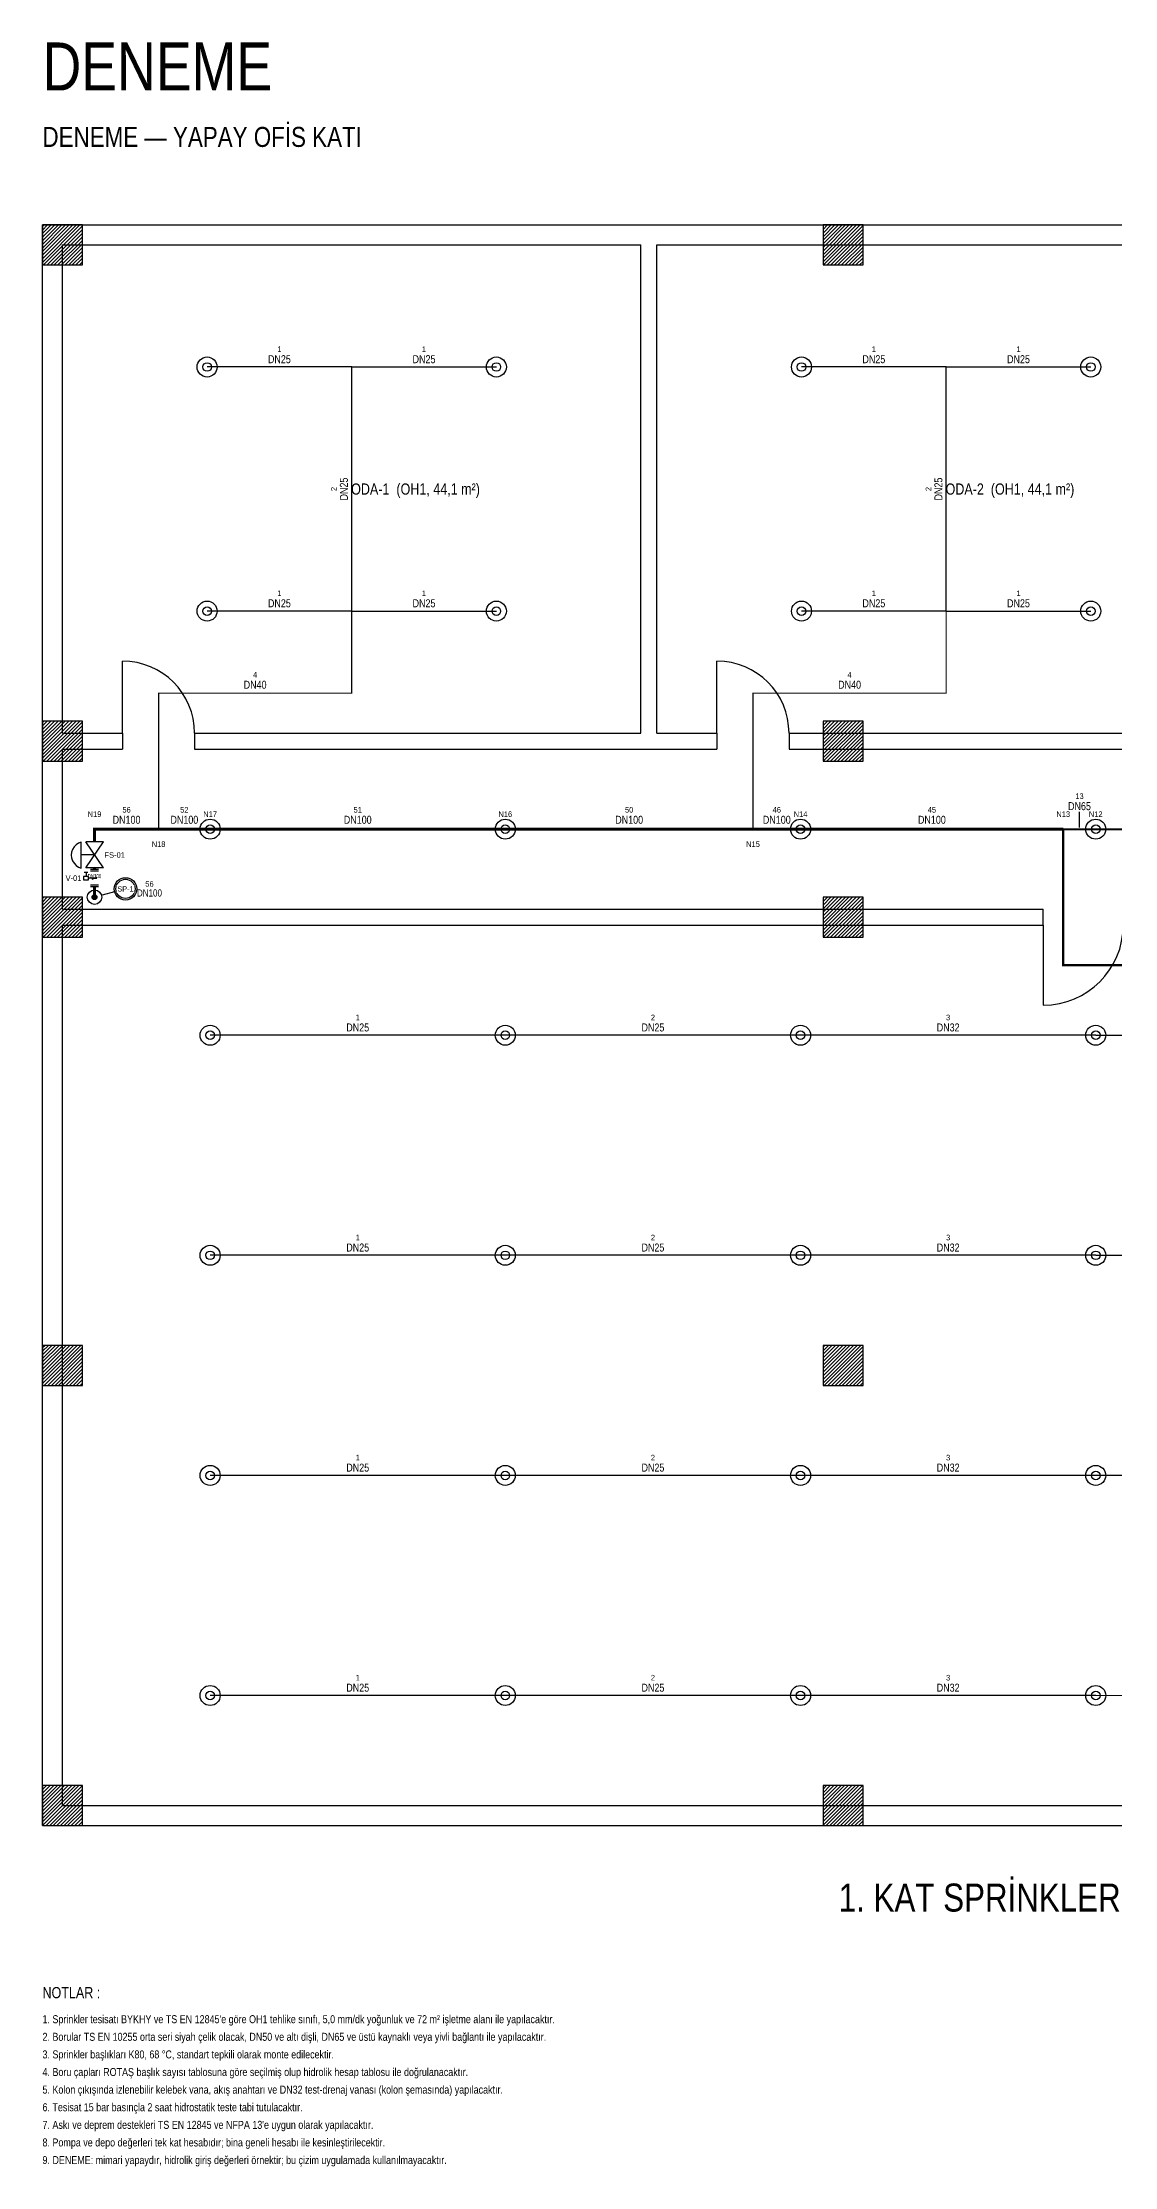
# Model space of a CAD drawing. Header units: centimetres. Extents: x 0 to 5680, y -426 to 2228.
# Drawn here: x 0 to 1339, y -426 to 2228 of the extents above; entities that cross this region are included whole.
import ezdxf
from ezdxf.enums import TextEntityAlignment as Align

# ---------------------------------------------------------------- set-up
doc = ezdxf.new("R2010")
doc.units = ezdxf.units.CM
for name, color, linetype in [('MTY-VANA', 1, 'Continuous'), ('ROTAS-MIMARI-DUVAR', 8, 'Continuous'), ('ROTAS-MIMARI-KAPI', 8, 'Continuous'), ('ROTAS-MIMARI-KOLON', 8, 'Continuous'), ('ROTAS-MIMARI-KOLON-TARAMA', 9, 'Continuous'), ('ROTAS-MIMARI-MAHAL', 7, 'Continuous'), ('ROTAS-YANGIN-BASLIK', 7, 'Continuous'), ('ROTAS-YANGIN-DUGUM', 3, 'Continuous'), ('ROTAS-YANGIN-KOLON', 6, 'Continuous'), ('ROTAS-YANGIN-NOT', 1, 'Continuous'), ('ROTAS-YANGIN-SPR-BORU', 140, 'Continuous'), ('ROTAS-YANGIN-SPR-CAP', 141, 'Continuous'), ('ROTAS-YANGIN-SPRINKLER', 15, 'Continuous'), ('ROTAS-YANGIN-VANA', 1, 'Continuous')]:
    doc.layers.add(name, color=color, linetype=linetype)
doc.styles.add('CAP', font='wturkce.SHX', dxfattribs={"width": 0.65})
doc.styles.add('ROTAS', font='arial.ttf')

# ---------------------------------------------------------------- blocks, each defined once
blk = doc.blocks.new('ROTAS-SPR-SARKIK')
for radius in [12.5, 5.37]:
    blk.add_circle((0, 0), radius)
blk = doc.blocks.new('MTY-IZLENEBILIR KELEBEK VANA')
at = {"layer": 'MTY-VANA', "linetype": 'Continuous'}
for p, q in [((-10.7, -5.1), (-10.7, 4.9)), ((-10.7, -5.1), (-10.7, 4.9)), ((-10.7, -5.1), (-10.7, 4.9)), ((-10.7, -5.1), (-10.7, 4.9)), ((-8.7, -5.1), (-8.7, 4.9)), ((-8.7, -5.1), (-8.7, 4.9)), ((-8.7, -5.1), (-8.7, 4.9)), ((-8.7, -5.1), (-8.7, 4.9)), ((0, 0), (0, 7.4)), ((0, 0), (0, 7.4)), ((0, 0), (0, 7.4)), ((0, 0), (0, 7.4)), ((8.7, -5.1), (8.7, 4.9)), ((8.7, -5.1), (8.7, 4.9)), ((8.7, -5.1), (8.7, 4.9)), ((8.7, -5.1), (8.7, 4.9)), ((10.7, -5.1), (10.7, 4.9)), ((10.7, -5.1), (10.7, 4.9)), ((10.7, -5.1), (10.7, 4.9)), ((10.7, -5.1), (10.7, 4.9))]:
    blk.add_line(p, q, dxfattribs=at)
at = {"layer": 'MTY-VANA'}
for p, q in [((-1.2, 3.1), (1.2, -3.1)), ((-1.2, 3.1), (1.2, -3.1)), ((-1.2, 3.1), (1.2, -3.1)), ((7, 10.6), (2.2, 10.6)), ((7, 10.6), (2.2, 10.6)), ((7, 10.6), (2.2, 10.6)), ((7, 10.6), (2.2, 10.6)), ((7, 8.2), (7, 13.1)), ((7, 8.2), (7, 13.1)), ((7, 8.2), (7, 13.1)), ((7, 8.2), (7, 13.1))]:
    blk.add_line(p, q, dxfattribs=at)
blk.add_lwpolyline([(-2.2, 13.9), (-2.2, 7.4), (2.2, 7.4), (2.2, 13.9)], close=True, dxfattribs=at)
blk.add_lwpolyline([(-2.2, 13.9), (-2.2, 7.4), (2.2, 7.4), (2.2, 13.9)], close=True, dxfattribs=at)
blk.add_lwpolyline([(-2.2, 13.9), (-2.2, 7.4), (2.2, 7.4), (2.2, 13.9)], close=True, dxfattribs=at)
blk.add_lwpolyline([(-2.2, 13.9), (-2.2, 7.4), (2.2, 7.4), (2.2, 13.9)], close=True, dxfattribs=at)
at = {"layer": 'MTY-VANA', "linetype": 'Continuous'}
blk.add_trace([(-1.2, 3.1), (1.2, 3.1), (-1.2, -3.1), (1.2, -3.1)], dxfattribs=at)
blk.add_trace([(-1.2, 3.1), (1.2, 3.1), (-1.2, -3.1), (1.2, -3.1)], dxfattribs=at)
blk.add_trace([(-1.2, 3.1), (1.2, 3.1), (-1.2, -3.1), (1.2, -3.1)], dxfattribs=at)
blk.add_trace([(-1.2, 3.1), (1.2, 3.1), (-1.2, -3.1), (1.2, -3.1)], dxfattribs=at)
at = {"layer": 'MTY-VANA', "style": 'CAP', "width": 0.65}
blk.add_attdef('CAP', text='', height=5, rotation=270, dxfattribs=at).set_placement((0, 0), align=Align.CENTER)
blk = doc.blocks.new('ROTAS-AKIS-ANAHTARI')
for p, q in [((-16.3, 16.7), (16.2, 16.7)), ((-16.2, -11), (-16.2, 11)), ((-16.2, 11), (16.3, -11)), ((-16.2, -11), (16.3, 11)), ((0.1, 0), (0.1, 16.7)), ((16.3, -11), (16.3, 11))]:
    blk.add_line(p, q)
blk.add_lwpolyline([(16.2, 16.7), (14.8, 20.1), (12.8, 23.1), (10.1, 25.6), (7, 27.5), (3.5, 28.6), (-0.1, 29), (-3.7, 28.6), (-7.2, 27.5), (-10.3, 25.6), (-12.9, 23.1), (-15, 20.1), (-16.3, 16.7)])
blk = doc.blocks.new('ROTAS-SPR-KOLON')
blk.add_hatch(color=7).paths.add_polyline_path([(3, 0), (2.8, 1.1), (2.1, 2.1), (1.1, 2.8), (0, 3), (-1.1, 2.8), (-2.1, 2.1), (-2.8, 1.1), (-3, 0), (-2.8, -1.1), (-2.1, -2.1), (-1.1, -2.8), (0, -3), (1.1, -2.8), (2.1, -2.1), (2.8, -1.1)])
for radius in [9, 3]:
    blk.add_circle((0, 0), radius)

msp = doc.modelspace()

# ---------------------------------------------------------------- hatches: boundary and pattern name
at = {"layer": 'ROTAS-MIMARI-KOLON-TARAMA'}
h = msp.add_hatch(dxfattribs=at)
h.set_pattern_fill('ANSI31')
h.paths.add_polyline_path([(0, 1950), (50, 1950), (50, 2000), (0, 2000)])
h = msp.add_hatch(dxfattribs=at)
h.set_pattern_fill('ANSI31')
h.paths.add_polyline_path([(975, 1950), (1025, 1950), (1025, 2000), (975, 2000)])
h = msp.add_hatch(dxfattribs=at)
h.set_pattern_fill('ANSI31')
h.paths.add_polyline_path([(0, 1330), (50, 1330), (50, 1380), (0, 1380)])
h = msp.add_hatch(dxfattribs=at)
h.set_pattern_fill('ANSI31')
h.paths.add_polyline_path([(975, 1330), (1025, 1330), (1025, 1380), (975, 1380)])
h = msp.add_hatch(dxfattribs=at)
h.set_pattern_fill('ANSI31')
h.paths.add_polyline_path([(0, 1110), (50, 1110), (50, 1160), (0, 1160)])
h = msp.add_hatch(dxfattribs=at)
h.set_pattern_fill('ANSI31')
h.paths.add_polyline_path([(975, 1110), (1025, 1110), (1025, 1160), (975, 1160)])
h = msp.add_hatch(dxfattribs=at)
h.set_pattern_fill('ANSI31')
h.paths.add_polyline_path([(0, 550), (50, 550), (50, 600), (0, 600)])
h = msp.add_hatch(dxfattribs=at)
h.set_pattern_fill('ANSI31')
h.paths.add_polyline_path([(975, 550), (1025, 550), (1025, 600), (975, 600)])
h = msp.add_hatch(dxfattribs=at)
h.set_pattern_fill('ANSI31')
h.paths.add_polyline_path([(0, 0), (50, 0), (50, 50), (0, 50)])
h = msp.add_hatch(dxfattribs=at)
h.set_pattern_fill('ANSI31')
h.paths.add_polyline_path([(975, 0), (1025, 0), (1025, 50), (975, 50)])

# ---------------------------------------------------------------- linework, layer by layer
at = {"layer": 'ROTAS-MIMARI-DUVAR'}
for p, q in [((0, 2000), (3000, 2000)), ((0, 0), (0, 2000)), ((25, 1975), (747.5, 1975)), ((25, 1365), (25, 1975)), ((747.5, 1365), (747.5, 1975)), ((767.5, 1975), (1490, 1975)), ((767.5, 1365), (767.5, 1975)), ((25, 1365), (100, 1365)), ((190, 1365), (747.5, 1365)), ((767.5, 1365), (842.5, 1365)), ((932.5, 1365), (1490, 1365)), ((25, 1345), (100, 1345)), ((25, 1145), (25, 1345)), ((190, 1345), (842.5, 1345)), ((932.5, 1345), (1585, 1345)), ((25, 1145), (1250, 1145)), ((25, 1125), (1250, 1125)), ((25, 25), (25, 1125)), ((0, 0), (3000, 0)), ((25, 25), (2975, 25))]:
    msp.add_line(p, q, dxfattribs=at)
at = {"layer": 'ROTAS-MIMARI-KAPI'}
for p, q in [((100, 1365), (100, 1455)), ((842.5, 1365), (842.5, 1455)), ((100, 1365), (100, 1345)), ((190, 1365), (190, 1345)), ((842.5, 1365), (842.5, 1345)), ((932.5, 1365), (932.5, 1345)), ((1250, 1125), (1250, 1145)), ((1250, 1125), (1250, 1025))]:
    msp.add_line(p, q, dxfattribs=at)
for centre, radius, start, end in [((100, 1365), 90, 0, 90), ((842.5, 1365), 90, 0, 90), ((1250, 1125), 100, 270, 360)]:
    msp.add_arc(centre, radius, start, end, dxfattribs=at)
at = {"layer": 'ROTAS-MIMARI-KOLON'}
for points in [[(0, 1950), (50, 1950), (50, 2000), (0, 2000)], [(975, 1950), (1025, 1950), (1025, 2000), (975, 2000)], [(0, 1330), (50, 1330), (50, 1380), (0, 1380)], [(975, 1330), (1025, 1330), (1025, 1380), (975, 1380)], [(0, 1110), (50, 1110), (50, 1160), (0, 1160)], [(975, 1110), (1025, 1110), (1025, 1160), (975, 1160)], [(0, 550), (50, 550), (50, 600), (0, 600)], [(975, 550), (1025, 550), (1025, 600), (975, 600)], [(0, 0), (50, 0), (50, 50), (0, 50)], [(975, 0), (1025, 0), (1025, 50), (975, 50)]]:
    msp.add_lwpolyline(points, close=True, dxfattribs=at)
at = {"layer": 'ROTAS-YANGIN-KOLON'}
msp.add_line((90.114, 1166.729), (74.659, 1162.588), dxfattribs=at)
for radius in [14, 12]:
    msp.add_circle((103.637, 1170.353), radius, dxfattribs=at)
at = {"layer": 'ROTAS-YANGIN-SPR-BORU'}
for points in [[(386.2, 1822.5), (205.6, 1822.5)], [(386.2, 1517.5), (386.2, 1822.5)], [(386.2, 1822.5), (566.9, 1822.5)], [(1128.8, 1822.5), (948.1, 1822.5)], [(1128.8, 1517.5), (1128.8, 1822.5)], [(1128.8, 1822.5), (1309.4, 1822.5)], [(386.2, 1517.5), (205.6, 1517.5)], [(386.2, 1517.5), (566.9, 1517.5)], [(1128.8, 1517.5), (948.1, 1517.5)], [(1128.8, 1517.5), (1309.4, 1517.5)], [(578.1, 987.5), (209.4, 987.5)], [(946.9, 987.5), (578.1, 987.5)], [(1315.6, 987.5), (946.9, 987.5)], [(578.1, 712.5), (209.4, 712.5)], [(946.9, 712.5), (578.1, 712.5)], [(1315.6, 712.5), (946.9, 712.5)], [(578.1, 437.5), (209.4, 437.5)], [(946.9, 437.5), (578.1, 437.5)], [(1315.6, 437.5), (946.9, 437.5)], [(578.1, 162.5), (209.4, 162.5)], [(946.9, 162.5), (578.1, 162.5)], [(1315.6, 162.5), (946.9, 162.5)]]:
    msp.add_lwpolyline(points, dxfattribs=at)
for points, const_width in [([(145, 1245), (145, 1415), (386.2, 1415), (386.2, 1517.5)], 1.5), ([(887.5, 1245), (887.5, 1415), (1128.8, 1415), (1128.8, 1517.5)], 1.5), ([(65, 1229), (65, 1245), (145, 1245)], 4), ([(145, 1245), (209.4, 1245)], 4), ([(209.4, 1245), (578.1, 1245)], 4), ([(578.1, 1245), (887.5, 1245)], 4), ([(887.5, 1245), (946.9, 1245)], 4), ([(946.9, 1245), (1275, 1245)], 4), ([(1275, 1245), (1275, 1075), (1500, 1075), (1500, 987.5)], 3), ([(1275, 1245), (1315.6, 1245)], 2.5), ([(1315.6, 1245), (1630, 1245)], 2.5), ([(65, 1194.5), (65, 1196.4)], 4), ([(65, 1160), (65, 1173.1)], 4), ([(1500, 987.5), (1315.6, 987.5)], 1.5), ([(1500, 712.5), (1315.6, 712.5)], 1.5), ([(1500, 437.5), (1315.6, 437.5)], 1.5), ([(1500, 162.5), (1315.6, 162.5)], 1.5)]:
    msp.add_lwpolyline(points, dxfattribs=dict(at, const_width=const_width))
at = {"layer": 'ROTAS-YANGIN-SPR-CAP'}
msp.add_line((1295.3, 1247.25), (1295.3, 1267), dxfattribs=at)

# ---------------------------------------------------------------- block references
at = {"layer": 'ROTAS-YANGIN-KOLON'}
msp.add_blockref('ROTAS-SPR-KOLON', (65, 1160), dxfattribs=at)
at = {"layer": 'ROTAS-YANGIN-SPRINKLER'}
for p in [(205.6, 1822.5), (566.9, 1822.5), (948.1, 1822.5), (1309.4, 1822.5), (205.6, 1517.5), (566.9, 1517.5), (948.1, 1517.5), (1309.4, 1517.5), (209.4, 1245), (578.1, 1245), (946.9, 1245), (1315.6, 1245), (209.4, 987.5), (578.1, 987.5), (946.9, 987.5), (1315.6, 987.5), (209.4, 712.5), (578.1, 712.5), (946.9, 712.5), (1315.6, 712.5), (209.4, 437.5), (578.1, 437.5), (946.9, 437.5), (1315.6, 437.5), (209.4, 162.5), (578.1, 162.5), (946.9, 162.5), (1315.6, 162.5)]:
    msp.add_blockref('ROTAS-SPR-SARKIK', p, dxfattribs=at)
at = {"layer": 'ROTAS-YANGIN-VANA', "rotation": 90}
msp.add_blockref('ROTAS-AKIS-ANAHTARI', (65, 1212.7), dxfattribs=at)
msp.add_blockref('MTY-IZLENEBILIR KELEBEK VANA', (65, 1183.8), dxfattribs=at).add_auto_attribs({'CAP': 'DN100'})

# ---------------------------------------------------------------- texts
at = {"layer": 'ROTAS-YANGIN-BASLIK', "style": 'ROTAS', "width": 0.8}
for s, height, p in [('DENEME', 60, (0, 2150)), ('DENEME — YAPAY OFİS KATI', 25, (0, 2090))]:
    msp.add_text(s, height=height, dxfattribs=at).set_placement(p, align=Align.BOTTOM_LEFT)
msp.add_text('1. KAT SPRİNKLER TESİSATI PLANI.........ÖLÇEK: 1 / 50', height=35, dxfattribs=at).set_placement((1500, -90), align=Align.MIDDLE_CENTER)
at = {"layer": 'ROTAS-YANGIN-NOT', "style": 'ROTAS', "width": 0.8}
for s, height, p in [('NOTLAR :', 14, (0, -220)), ("1. Sprinkler tesisatı BYKHY ve TS EN 12845'e göre OH1 tehlike sınıfı, 5,0 mm/dk yoğunluk ve 72 m² işletme alanı ile yapılacaktır.", 10, (0, -250)), ('2. Borular TS EN 10255 orta seri siyah çelik olacak, DN50 ve altı dişli, DN65 ve üstü kaynaklı veya yivli bağlantı ile yapılacaktır.', 10, (0, -272)), ('3. Sprinkler başlıkları K80, 68 °C, standart tepkili olarak monte edilecektir.', 10, (0, -294)), ('4. Boru çapları ROTAŞ başlık sayısı tablosuna göre seçilmiş olup hidrolik hesap tablosu ile doğrulanacaktır.', 10, (0, -316)), ('5. Kolon çıkışında izlenebilir kelebek vana, akış anahtarı ve DN32 test-drenaj vanası (kolon şemasında) yapılacaktır.', 10, (0, -338)), ('6. Tesisat 15 bar basınçla 2 saat hidrostatik teste tabi tutulacaktır.', 10, (0, -360)), ("7. Askı ve deprem destekleri TS EN 12845 ve NFPA 13'e uygun olarak yapılacaktır.", 10, (0, -382)), ('8. Pompa ve depo değerleri tek kat hesabıdır; bina geneli hesabı ile kesinleştirilecektir.', 10, (0, -404)), ('9. DENEME: mimari yapaydır, hidrolik giriş değerleri örnektir; bu çizim uygulamada kullanılmayacaktır.', 10, (0, -426))]:
    msp.add_text(s, height=height, dxfattribs=at).set_placement(p, align=Align.BOTTOM_LEFT)

# ---------------------------------------------------------------- next in the draw order: wipeouts: each hides what was drawn before it
for points in [[(283.98, 1825.5), (307.82, 1825.5), (307.82, 1839), (283.98, 1839)], [(464.63, 1825.5), (488.47, 1825.5), (488.47, 1839), (464.63, 1839)], [(1026.53, 1825.5), (1050.37, 1825.5), (1050.37, 1839), (1026.53, 1839)], [(1207.18, 1825.5), (1231.02, 1825.5), (1231.02, 1839), (1207.18, 1839)], [(369.7, 1658.08), (383.2, 1658.08), (383.2, 1681.92), (369.7, 1681.92)], [(1112.3, 1658.08), (1125.8, 1658.08), (1125.8, 1681.92), (1112.3, 1681.92)], [(283.98, 1520.5), (307.82, 1520.5), (307.82, 1534), (283.98, 1534)], [(464.63, 1520.5), (488.47, 1520.5), (488.47, 1534), (464.63, 1534)], [(1026.53, 1520.5), (1050.37, 1520.5), (1050.37, 1534), (1026.53, 1534)], [(1207.18, 1520.5), (1231.02, 1520.5), (1231.02, 1534), (1207.18, 1534)], [(253.68, 1418.75), (277.52, 1418.75), (277.52, 1432.25), (253.68, 1432.25)], [(996.23, 1418.75), (1020.07, 1418.75), (1020.07, 1432.25), (996.23, 1432.25)], [(1283.38, 1267), (1307.22, 1267), (1307.22, 1280.5), (1283.38, 1280.5)], [(58.392, 1259), (71.608, 1259), (71.608, 1268.45), (58.392, 1268.45)], [(90.6, 1250), (119.4, 1250), (119.4, 1263.5), (90.6, 1263.5)], [(162.8, 1250), (191.6, 1250), (191.6, 1263.5), (162.8, 1263.5)], [(379.35, 1250), (408.15, 1250), (408.15, 1263.5), (379.35, 1263.5)], [(571.492, 1259), (584.708, 1259), (584.708, 1268.45), (571.492, 1268.45)], [(718.4, 1250), (747.2, 1250), (747.2, 1263.5), (718.4, 1263.5)], [(902.8, 1250), (931.6, 1250), (931.6, 1263.5), (902.8, 1263.5)], [(1096.55, 1250), (1125.35, 1250), (1125.35, 1263.5), (1096.55, 1263.5)], [(138.392, 1221.55), (151.608, 1221.55), (151.608, 1231), (138.392, 1231)], [(880.892, 1221.55), (894.108, 1221.55), (894.108, 1231), (880.892, 1231)], [(80.1, 1207.975), (100.26, 1207.975), (100.26, 1217.425), (80.1, 1217.425)], [(30.412, 1179.075), (47.1, 1179.075), (47.1, 1188.525), (30.412, 1188.525)], [(92.637, 1165.353), (114.637, 1165.353), (114.637, 1175.353), (92.637, 1175.353)], [(381.83, 990.5), (405.67, 990.5), (405.67, 1004), (381.83, 1004)], [(750.58, 990.5), (774.42, 990.5), (774.42, 1004), (750.58, 1004)], [(1119.33, 990.5), (1143.17, 990.5), (1143.17, 1004), (1119.33, 1004)], [(381.83, 715.5), (405.67, 715.5), (405.67, 729), (381.83, 729)], [(750.58, 715.5), (774.42, 715.5), (774.42, 729), (750.58, 729)], [(1119.33, 715.5), (1143.17, 715.5), (1143.17, 729), (1119.33, 729)], [(381.83, 440.5), (405.67, 440.5), (405.67, 454), (381.83, 454)], [(750.58, 440.5), (774.42, 440.5), (774.42, 454), (750.58, 454)], [(1119.33, 440.5), (1143.17, 440.5), (1143.17, 454), (1119.33, 454)], [(381.83, 165.5), (405.67, 165.5), (405.67, 179), (381.83, 179)], [(750.58, 165.5), (774.42, 165.5), (774.42, 179), (750.58, 179)], [(1119.33, 165.5), (1143.17, 165.5), (1143.17, 179), (1119.33, 179)]]:
    msp.add_wipeout(points)

# ---------------------------------------------------------------- next in the draw order: texts
at = {"layer": 'ROTAS-YANGIN-DUGUM', "style": 'ROTAS', "width": 0.8}
for s, p in [('N19', (65, 1263.725)), ('N16', (578.1, 1263.725)), ('N18', (145, 1226.275)), ('N15', (887.5, 1226.275))]:
    msp.add_text(s, height=7, dxfattribs=at).set_placement(p, align=Align.MIDDLE_CENTER)
at = {"layer": 'ROTAS-YANGIN-KOLON', "style": 'ROTAS', "width": 0.8}
msp.add_text('SP-1', height=6.5, dxfattribs=at).set_placement((103.637, 1170.353), align=Align.MIDDLE_CENTER)
at = {"layer": 'ROTAS-YANGIN-SPR-CAP', "style": 'ROTAS', "width": 0.8}
for s, p in [('DN25', (295.9, 1832.25)), ('DN25', (476.55, 1832.25)), ('DN25', (1038.45, 1832.25)), ('DN25', (1219.1, 1832.25)), ('DN25', (295.9, 1527.25)), ('DN25', (476.55, 1527.25)), ('DN25', (1038.45, 1527.25)), ('DN25', (1219.1, 1527.25)), ('DN40', (265.6, 1425.5)), ('DN40', (1008.15, 1425.5)), ('DN65', (1295.3, 1273.75)), ('DN100', (105, 1256.75)), ('DN100', (177.2, 1256.75)), ('DN100', (393.75, 1256.75)), ('DN100', (732.8, 1256.75)), ('DN100', (917.2, 1256.75)), ('DN100', (1110.95, 1256.75)), ('DN25', (393.75, 997.25)), ('DN25', (762.5, 997.25)), ('DN32', (1131.25, 997.25)), ('DN25', (393.75, 722.25)), ('DN25', (762.5, 722.25)), ('DN32', (1131.25, 722.25)), ('DN25', (393.75, 447.25)), ('DN25', (762.5, 447.25)), ('DN32', (1131.25, 447.25)), ('DN25', (393.75, 172.25)), ('DN25', (762.5, 172.25)), ('DN32', (1131.25, 172.25))]:
    msp.add_text(s, height=10, dxfattribs=at).set_placement(p, align=Align.MIDDLE_CENTER)
for p in [(376.45, 1670), (1119.05, 1670)]:
    msp.add_text('DN25', height=10, rotation=90, dxfattribs=at).set_placement(p, align=Align.MIDDLE_CENTER)
at = {"layer": 'ROTAS-YANGIN-VANA', "style": 'ROTAS', "width": 0.8}
for s, p in [('FS-01', (90.18, 1212.7)), ('V-01', (38.756, 1183.8))]:
    msp.add_text(s, height=7, dxfattribs=at).set_placement(p, align=Align.MIDDLE_CENTER)

# ---------------------------------------------------------------- next in the draw order: wipeouts: each hides what was drawn before it
for points in [[(292.764, 1840), (299.036, 1840), (299.036, 1849.45), (292.764, 1849.45)], [(473.414, 1840), (479.686, 1840), (479.686, 1849.45), (473.414, 1849.45)], [(1035.314, 1840), (1041.586, 1840), (1041.586, 1849.45), (1035.314, 1849.45)], [(1215.964, 1840), (1222.236, 1840), (1222.236, 1849.45), (1215.964, 1849.45)], [(359.25, 1666.864), (368.7, 1666.864), (368.7, 1673.136), (359.25, 1673.136)], [(390.25, 1660.55), (541.674, 1660.55), (541.674, 1679.45), (390.25, 1679.45)], [(1101.85, 1666.864), (1111.3, 1666.864), (1111.3, 1673.136), (1101.85, 1673.136)], [(1132.75, 1660.55), (1284.174, 1660.55), (1284.174, 1679.45), (1132.75, 1679.45)], [(292.764, 1535), (299.036, 1535), (299.036, 1544.45), (292.764, 1544.45)], [(473.414, 1535), (479.686, 1535), (479.686, 1544.45), (473.414, 1544.45)], [(1035.314, 1535), (1041.586, 1535), (1041.586, 1544.45), (1035.314, 1544.45)], [(1215.964, 1535), (1222.236, 1535), (1222.236, 1544.45), (1215.964, 1544.45)], [(262.464, 1433.25), (268.736, 1433.25), (268.736, 1442.7), (262.464, 1442.7)], [(1005.014, 1433.25), (1011.286, 1433.25), (1011.286, 1442.7), (1005.014, 1442.7)], [(1290.428, 1281.5), (1300.172, 1281.5), (1300.172, 1290.95), (1290.428, 1290.95)], [(100.128, 1264.5), (109.872, 1264.5), (109.872, 1273.95), (100.128, 1273.95)], [(172.328, 1264.5), (182.072, 1264.5), (182.072, 1273.95), (172.328, 1273.95)], [(202.792, 1259), (216.008, 1259), (216.008, 1268.45), (202.792, 1268.45)], [(388.878, 1264.5), (398.622, 1264.5), (398.622, 1273.95), (388.878, 1273.95)], [(727.928, 1264.5), (737.672, 1264.5), (737.672, 1273.95), (727.928, 1273.95)], [(912.328, 1264.5), (922.072, 1264.5), (922.072, 1273.95), (912.328, 1273.95)], [(940.292, 1259), (953.508, 1259), (953.508, 1268.45), (940.292, 1268.45)], [(1106.078, 1264.5), (1115.822, 1264.5), (1115.822, 1273.95), (1106.078, 1273.95)], [(120.637, 1159.203), (146.557, 1159.203), (146.557, 1171.353), (120.637, 1171.353)], [(390.614, 1005), (396.886, 1005), (396.886, 1014.45), (390.614, 1014.45)], [(759.364, 1005), (765.636, 1005), (765.636, 1014.45), (759.364, 1014.45)], [(1128.114, 1005), (1134.386, 1005), (1134.386, 1014.45), (1128.114, 1014.45)], [(390.614, 730), (396.886, 730), (396.886, 739.45), (390.614, 739.45)], [(759.364, 730), (765.636, 730), (765.636, 739.45), (759.364, 739.45)], [(1128.114, 730), (1134.386, 730), (1134.386, 739.45), (1128.114, 739.45)], [(390.614, 455), (396.886, 455), (396.886, 464.45), (390.614, 464.45)], [(759.364, 455), (765.636, 455), (765.636, 464.45), (759.364, 464.45)], [(1128.114, 455), (1134.386, 455), (1134.386, 464.45), (1128.114, 464.45)], [(390.614, 180), (396.886, 180), (396.886, 189.45), (390.614, 189.45)], [(759.364, 180), (765.636, 180), (765.636, 189.45), (759.364, 189.45)], [(1128.114, 180), (1134.386, 180), (1134.386, 189.45), (1128.114, 189.45)]]:
    msp.add_wipeout(points)

# ---------------------------------------------------------------- next in the draw order: texts
at = {"layer": 'ROTAS-MIMARI-MAHAL', "style": 'ROTAS', "width": 0.8}
for s, p in [('ODA-1  (OH1, 44,1 m²)', (465.962, 1670)), ('ODA-2  (OH1, 44,1 m²)', (1208.462, 1670))]:
    msp.add_text(s, height=14, dxfattribs=at).set_placement(p, align=Align.MIDDLE_CENTER)
at = {"layer": 'ROTAS-YANGIN-DUGUM', "style": 'ROTAS', "width": 0.8}
for s, p in [('N17', (209.4, 1263.725)), ('N14', (946.9, 1263.725))]:
    msp.add_text(s, height=7, dxfattribs=at).set_placement(p, align=Align.MIDDLE_CENTER)
at = {"layer": 'ROTAS-YANGIN-SPR-CAP', "style": 'ROTAS', "width": 0.8}
for s, height, p in [('1', 7, (295.9, 1844.725)), ('1', 7, (476.55, 1844.725)), ('1', 7, (1038.45, 1844.725)), ('1', 7, (1219.1, 1844.725)), ('1', 7, (295.9, 1539.725)), ('1', 7, (476.55, 1539.725)), ('1', 7, (1038.45, 1539.725)), ('1', 7, (1219.1, 1539.725)), ('4', 7, (265.6, 1437.975)), ('4', 7, (1008.15, 1437.975)), ('13', 7, (1295.3, 1286.225)), ('56', 7, (105, 1269.225)), ('52', 7, (177.2, 1269.225)), ('51', 7, (393.75, 1269.225)), ('50', 7, (732.8, 1269.225)), ('46', 7, (917.2, 1269.225)), ('45', 7, (1110.95, 1269.225)), ('DN100', 9, (133.597, 1165.278)), ('1', 7, (393.75, 1009.725)), ('2', 7, (762.5, 1009.725)), ('3', 7, (1131.25, 1009.725)), ('1', 7, (393.75, 734.725)), ('2', 7, (762.5, 734.725)), ('3', 7, (1131.25, 734.725)), ('1', 7, (393.75, 459.725)), ('2', 7, (762.5, 459.725)), ('3', 7, (1131.25, 459.725)), ('1', 7, (393.75, 184.725)), ('2', 7, (762.5, 184.725)), ('3', 7, (1131.25, 184.725))]:
    msp.add_text(s, height=height, dxfattribs=at).set_placement(p, align=Align.MIDDLE_CENTER)
for p in [(363.975, 1670), (1106.575, 1670)]:
    msp.add_text('2', height=7, rotation=90, dxfattribs=at).set_placement(p, align=Align.MIDDLE_CENTER)

# ---------------------------------------------------------------- next in the draw order: wipeouts: each hides what was drawn before it
for points in [[(1268.392, 1259), (1281.608, 1259), (1281.608, 1268.45), (1268.392, 1268.45)], [(1308.992, 1259), (1322.208, 1259), (1322.208, 1268.45), (1308.992, 1268.45)]]:
    msp.add_wipeout(points)

# ---------------------------------------------------------------- next in the draw order: texts
at = {"layer": 'ROTAS-YANGIN-DUGUM', "style": 'ROTAS', "width": 0.8}
for s, p in [('N13', (1275, 1263.725)), ('N12', (1315.6, 1263.725))]:
    msp.add_text(s, height=7, dxfattribs=at).set_placement(p, align=Align.MIDDLE_CENTER)

# ---------------------------------------------------------------- next in the draw order: wipeouts: each hides what was drawn before it
msp.add_wipeout([(128.725, 1171.853), (138.469, 1171.853), (138.469, 1181.303), (128.725, 1181.303)])

# ---------------------------------------------------------------- next in the draw order: texts
at = {"layer": 'ROTAS-YANGIN-SPR-CAP', "style": 'ROTAS', "width": 0.8}
msp.add_text('56', height=7, dxfattribs=at).set_placement((133.597, 1176.578), align=Align.MIDDLE_CENTER)

doc.saveas('drawing.dxf')
